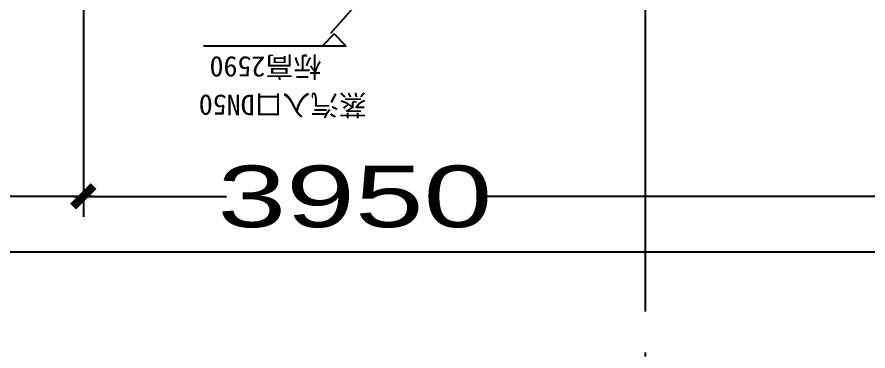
# Model space of a CAD drawing. Extents: x -2187 to 96136, y -11110 to 52208.
# Drawn here: x 42067 to 46212, y 16571 to 18197 of the extents above; entities that cross this region are included whole.
import ezdxf

# ---------------------------------------------------------------- set-up
doc = ezdxf.new("R2010")
doc.units = 0
doc.header["$LTSCALE"] = 1000
doc.header["$MEASUREMENT"] = 0
doc.linetypes.add('ACAD_ISO02W100', pattern=[15, 12, -3])
doc.linetypes.add('DOTE', pattern=[2.42, 2, -0.2, 0.02, -0.2])
for name, color, linetype in [('DOTE', 14, 'DOTE'), ('洗衣房设备', 4, 'Continuous'), ('设备型号', 7, 'Continuous')]:
    doc.layers.add(name, color=color, linetype=linetype)
doc.styles.add('HZHT', font='hztxt_e.shx', dxfattribs={"width": 1.5, "bigfont": 'hztxt.shx'})
doc.styles.add('样式 3', font='', dxfattribs={"height": 1000})
doc.styles.get('样式 3').set_extended_font_data('SimSun')
doc.dimstyles.new('75', dxfattribs={"dimscale": 100, "dimtxt": 3, "dimasz": 1, "dimexe": 1, "dimexo": 1, "dimgap": 0.2, "dimtad": 1, "dimdec": 0, "dimrnd": 10, "dimzin": 0, "dimdsep": 46, "dimtxsty": 'HZHT', "dimblk1": 'ARCHTICK', "dimblk2": 'ARCHTICK', "dimsah": 1, "dimcen": 1, "dimdle": 0.5, "dimclrd": 1, "dimclre": 1, "dimadec": 0, "dimazin": 0, "dimtfac": 1, "dimtdec": 0, "dimtix": 1, "dimtmove": 2, "dimatfit": 3, "dimfxl": 0, "dimtolj": 1, "dimtzin": 0, "dimarcsym": 0})

# ---------------------------------------------------------------- blocks, each defined once
blk = doc.blocks.new('_ArchTick')
at = {"color": 0, "linetype": 'ByBlock', "const_width": 0.4}
blk.add_lwpolyline([(-0.5, -0.5), (0.5, 0.5)], dxfattribs=at)
blk = doc.blocks.new('*D126')
at = {"color": 1, "linetype": 'ACAD_ISO02W100', "lineweight": -2, "ltscale": 750}
for p, q in [((42390.1, 18589.5), (42390.1, 17223.5)), ((38440.1, 18544.5), (38440.1, 17223.5)), ((38390.1, 17323.5), (39094.9, 17323.5)), ((42440.1, 17323.5), (40344.9, 17323.5))]:
    blk.add_line(p, q, dxfattribs=at)
at = {"layer": 'Defpoints', "color": 0, "linetype": 'ACAD_ISO02W100', "ltscale": 750}
for p in [(42390.1, 18689.5), (38440.1, 18644.5), (42390.1, 17323.5)]:
    blk.add_point(p, dxfattribs=at)
at = {"color": 1, "linetype": 'ACAD_ISO02W100', "lineweight": -2, "ltscale": 750, "xscale": 100, "yscale": 100, "zscale": 100, "rotation": 180}
blk.add_blockref('_ArchTick', (38440.1, 17323.5), dxfattribs=at)
at = {"color": 1, "linetype": 'ACAD_ISO02W100', "lineweight": -2, "ltscale": 750, "xscale": 100, "yscale": 100, "zscale": 100}
blk.add_blockref('_ArchTick', (42390.1, 17323.5), dxfattribs=at)
at = {"color": 0, "linetype": 'ACAD_ISO02W100', "ltscale": 750, "insert": (39719.9, 17473.5), "char_height": 300, "attachment_point": 2, "style": 'HZHT'}
blk.add_mtext('\\A1;3950', dxfattribs=at)
blk = doc.blocks.new('*D127')
at = {"color": 1, "linetype": 'ACAD_ISO02W100', "lineweight": -2, "ltscale": 750}
for p, q in [((42390.1, 18544.5), (42390.1, 17223.5)), ((46340.1, 18544.5), (46340.1, 17223.5)), ((42340.1, 17323.5), (43087.6, 17323.5)), ((46390.1, 17323.5), (44337.6, 17323.5))]:
    blk.add_line(p, q, dxfattribs=at)
at = {"layer": 'Defpoints', "color": 0, "linetype": 'ACAD_ISO02W100', "ltscale": 750}
for p in [(42390.1, 18644.5), (46340.1, 18644.5), (46340.1, 17323.5)]:
    blk.add_point(p, dxfattribs=at)
at = {"color": 1, "linetype": 'ACAD_ISO02W100', "lineweight": -2, "ltscale": 750, "xscale": 100, "yscale": 100, "zscale": 100, "rotation": 180}
blk.add_blockref('_ArchTick', (42390.1, 17323.5), dxfattribs=at)
at = {"color": 1, "linetype": 'ACAD_ISO02W100', "lineweight": -2, "ltscale": 750, "xscale": 100, "yscale": 100, "zscale": 100}
blk.add_blockref('_ArchTick', (46340.1, 17323.5), dxfattribs=at)
at = {"color": 0, "linetype": 'ACAD_ISO02W100', "ltscale": 750, "insert": (43712.6, 17473.5), "char_height": 300, "attachment_point": 2, "style": 'HZHT'}
blk.add_mtext('\\A1;3950', dxfattribs=at)

msp = doc.modelspace()

# ---------------------------------------------------------------- linework, layer by layer
at = {"layer": 'DOTE'}
msp.add_line((45125.665, 42963.27), (45125.665, -3036.73), dxfattribs=at)
at = {"layer": '洗衣房设备', "color": 6, "linetype": 'ACAD_ISO02W100', "ltscale": 750}
for p, q in [((43611.068, 18114.138), (43553.101, 18055.141)), ((43669.936, 18054.882), (43611.068, 18114.138)), ((43669.936, 18054.882), (42974.588, 18054.882))]:
    msp.add_line(p, q, dxfattribs=at)
at = {"layer": '设备型号', "color": 6}
msp.add_line((30150.412, 17053.55), (58411.392, 17053.55), dxfattribs=at)

# ---------------------------------------------------------------- texts
at = {"layer": '洗衣房设备', "color": 3, "linetype": 'ACAD_ISO02W100', "ltscale": 750, "insert": (43549.74, 17904.446), "char_height": 100, "width": 733.02168, "attachment_point": 1, "rotation": 180, "style": '样式 3'}
msp.add_mtext('标高2590', dxfattribs=at)
at = {"layer": '洗衣房设备', "color": 3, "linetype": 'ACAD_ISO02W100', "ltscale": 750, "insert": (43770.126, 17718.309), "char_height": 100, "attachment_point": 1, "rotation": 180, "style": 'HZHT'}
msp.add_mtext('{\\fSimSun|b0|i0|c134|p2;蒸汽入口DN50}', dxfattribs=at)

# ---------------------------------------------------------------- dimensions: what is measured, and where the dimension line sits
at = {"color": 1, "linetype": 'ACAD_ISO02W100', "ltscale": 750}
for base, p1, p2, picture, middle in [((42390.097, 17323.451), (38440.097, 18644.501), (42390.097, 18689.501), '*D126', (39719.863, 17323.451)), ((46340.097, 17323.451), (42390.097, 18644.501), (46340.097, 18644.501), '*D127', (43712.631, 17323.451))]:
    dim = msp.add_linear_dim(base=base, p1=p1, p2=p2, angle=180, dimstyle='75', override={"dimfxl": 3.25}, dxfattribs=at)
    dim.commit()
    dim.dimension.update_dxf_attribs({"geometry": picture, "text_midpoint": middle, "dimtype": 160})

# ---------------------------------------------------------------- leaders
at = {"layer": '洗衣房设备', "color": 2, "linetype": 'ACAD_ISO02W100', "ltscale": 750}
msp.add_leader([(44154.844, 18747.704), (43593.03, 18116.862)], dimstyle='75', override={"dimscale": 50, "dimgap": 0.2, "dimtad": 0, "dimfxl": 0.5, "dimfxlon": 1}, dxfattribs=at)

doc.saveas('drawing.dxf')
